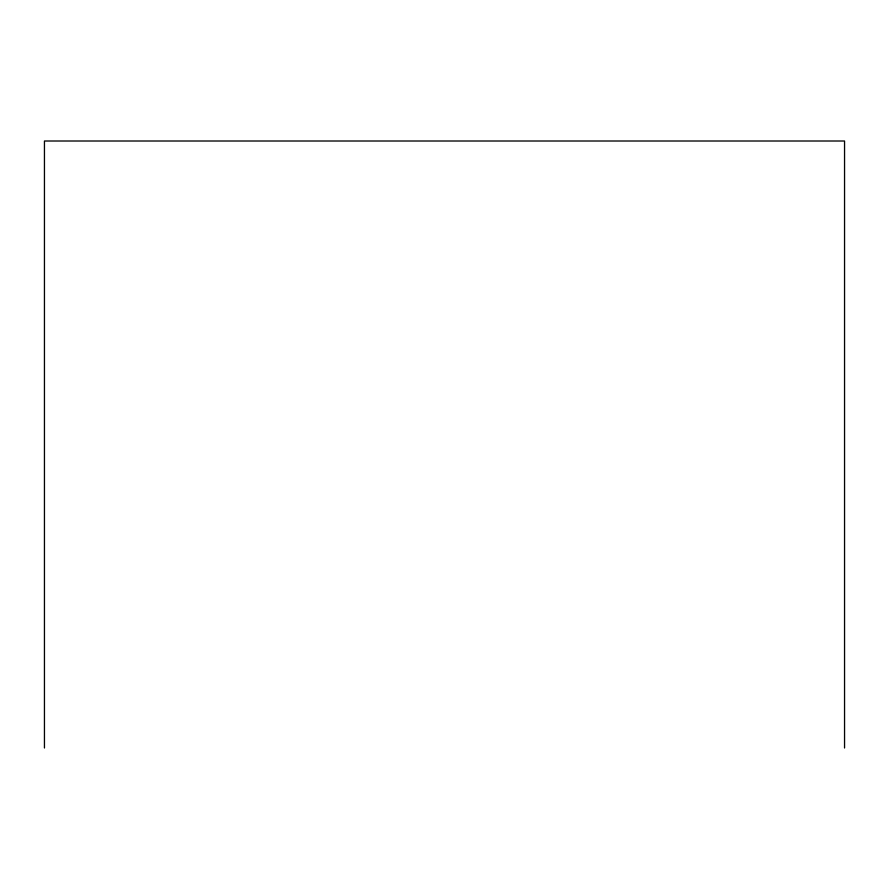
<?xml version="1.0" encoding="UTF-8"?>
<svg xmlns="http://www.w3.org/2000/svg" width="889" height="889" viewBox="0 0 889 889"><rect width="100%" height="100%" fill="white"/><g stroke="black" fill="none" stroke-linecap="round" stroke-linejoin="round"><path stroke-width="1.33" d="M844.55 747.993L844.55 141.007L44.45 141.007L44.45 747.993"/></g></svg>
